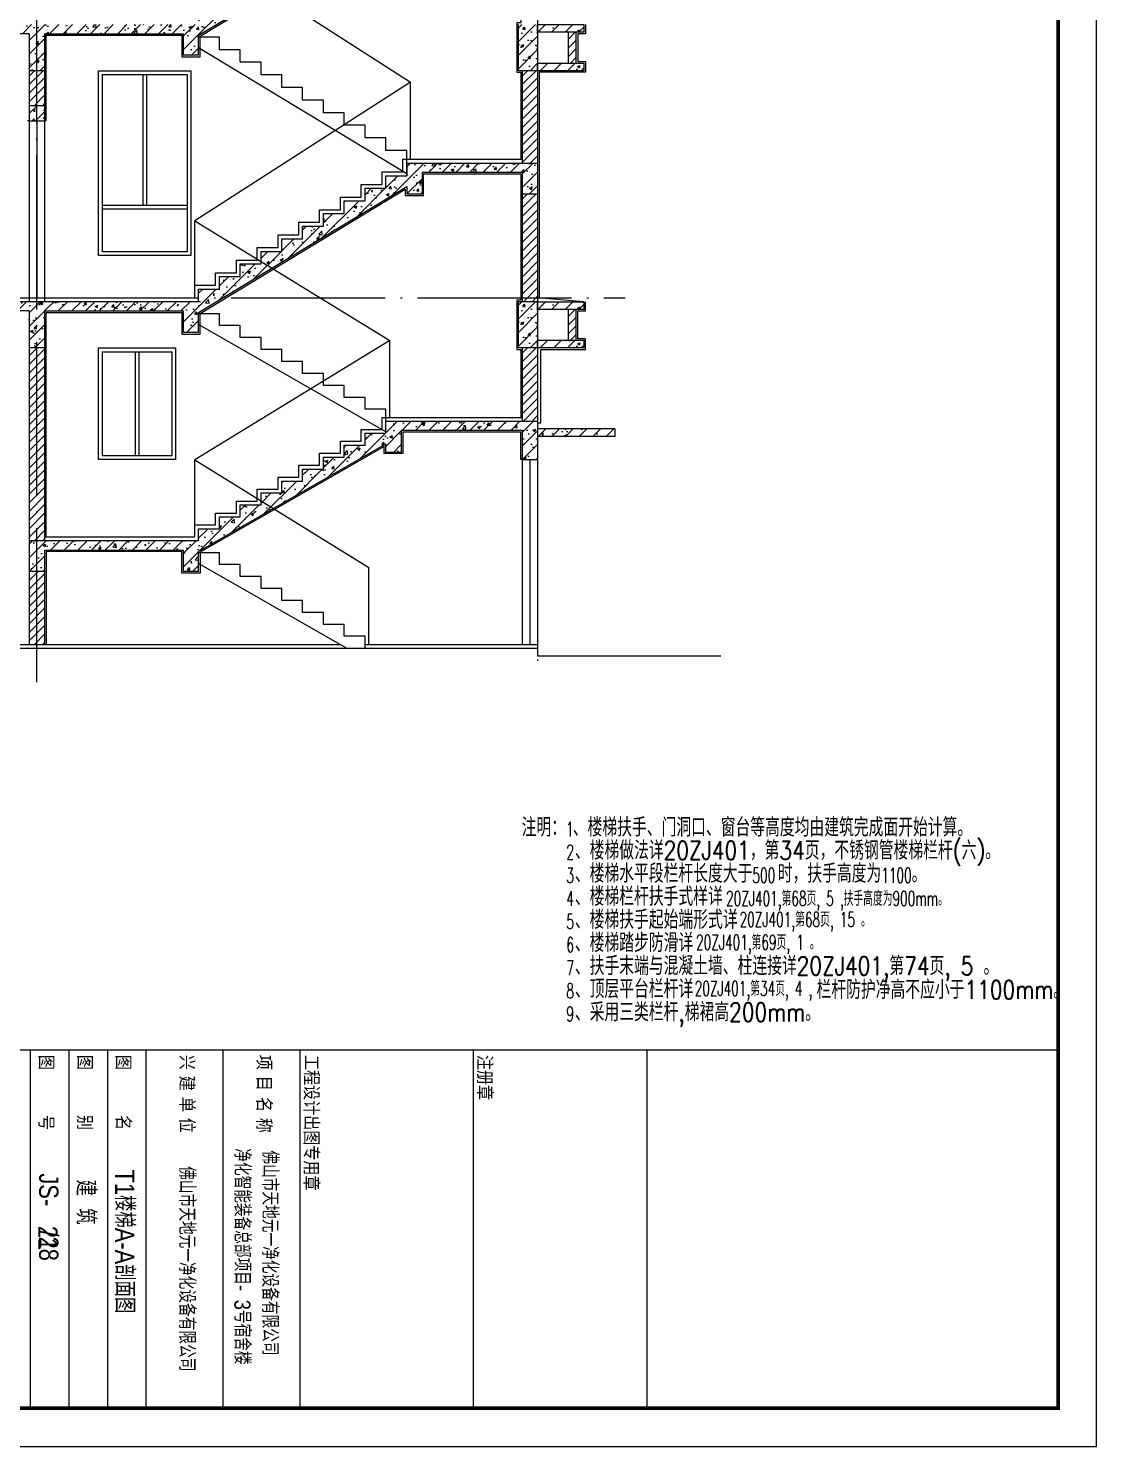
# Model space of a CAD drawing. Extents: x -1041549 to 749950, y -354245 to 17554.
# Drawn here: x -748869 to -735004, y -242944 to -224527 of the extents above; entities that cross this region are included whole.
import ezdxf

# ---------------------------------------------------------------- set-up
doc = ezdxf.new("R2010")
doc.units = 0
doc.header["$LTSCALE"] = 1000
doc.header["$MEASUREMENT"] = 0
doc.linetypes.add('DOTE', pattern=[2.42, 2, -0.2, 0.02, -0.2])
for name, color, linetype in [('13', 13, 'Continuous'), ('14', 1, 'Continuous'), ('DOTE', 1, 'Continuous'), ('PUB_TEXT', 7, 'Continuous'), ('PUB_TITLE', 4, 'Continuous'), ('S_STAIR', 2, 'Continuous'), ('WALL', 4, 'Continuous'), ('WINDOW', 3, 'Continuous')]:
    doc.layers.add(name, color=color, linetype=linetype)
doc.styles.add('_HZTXT', font='gs_txt.shx', dxfattribs={"width": 0.8, "bigfont": 'HZTXT.shx'})
doc.styles.add('天正2', font='SIMPLEX', dxfattribs={"width": 0.8, "bigfont": 'HZTXT'})
doc.styles.add('宋体', font='')
doc.styles.get('宋体').set_extended_font_data('宋体')
pattern_1 = [(45, (-97888.3, -165871.07), (-88.388348, 88.388348), []), (50, (-97888.3, -165871.07), (358.63009, -31.37607), [37.5, -412.5]), (355, (-97888.3, -165871.07), (-69.37567, 376.09607), [30, -330]), (100.4514, (-97858.4, -165873.68), (289.2547, 344.71977), [31.8701, -350.57106]), (46.1842, (-97888.3, -165771.07), (533.62052, -82.7595), [56.25, -618.75]), (96.6356, (-97843.83, -165777.96), (467.33135, 487.05894), [47.80514, -525.8565]), (351.1842, (-97888.3, -165771.07), (467.33097, 487.0593), [45, -495]), (21, (-97838.3, -165796.07), (298.45353, -201.30945), [37.5, -412.5]), (326, (-97838.3, -165796.07), (121.65767, 362.57502), [30, -330]), (71.4514, (-97813.43, -165812.84), (420.11131, 161.26525), [31.8701, -350.57106]), (37.5, (-97888.3, -165871.07), (6.079928, 166.446927), [0, -326, 0, -335, 0, -331.25]), (7.5, (-97888.3, -165871.07), (131.53477, 197.205856), [0, -191, 0, -318.5, 0, -126.25]), (327.5, (-97999.8, -165871.07), (266.911218, -11.277436), [0, -125, 0, -390, 0, -517.5]), (317.5, (-98049.8, -165871.07), (291.593085, 50.05249), [0, -162.5, 0, -259, 0, -367.5])]
pattern_2 = [(45, (-97888.3, -169471.07), (-88.388348, 88.388348), []), (50, (-97888.3, -169471.07), (358.63009, -31.37607), [37.5, -412.5]), (355, (-97888.3, -169471.07), (-69.37567, 376.09607), [30, -330]), (100.4514, (-97858.4, -169473.68), (289.2547, 344.71977), [31.8701, -350.57106]), (46.1842, (-97888.3, -169371.07), (533.62052, -82.7595), [56.25, -618.75]), (96.6356, (-97843.83, -169377.96), (467.33135, 487.05894), [47.80514, -525.8565]), (351.1842, (-97888.3, -169371.07), (467.33097, 487.0593), [45, -495]), (21, (-97838.3, -169396.07), (298.45353, -201.30945), [37.5, -412.5]), (326, (-97838.3, -169396.07), (121.65767, 362.57502), [30, -330]), (71.4514, (-97813.43, -169412.84), (420.11131, 161.26525), [31.8701, -350.57106]), (37.5, (-97888.3, -169471.07), (6.079928, 166.446927), [0, -326, 0, -335, 0, -331.25]), (7.5, (-97888.3, -169471.07), (131.53477, 197.205856), [0, -191, 0, -318.5, 0, -126.25]), (327.5, (-97999.8, -169471.07), (266.911218, -11.277436), [0, -125, 0, -390, 0, -517.5]), (317.5, (-98049.8, -169471.07), (291.593085, 50.05249), [0, -162.5, 0, -259, 0, -367.5])]
pattern_3 = [(45, (-97888.3, -151421.07), (-88.388348, 88.388348), []), (50, (-97888.3, -151421.07), (358.63009, -31.37607), [37.5, -412.5]), (355, (-97888.3, -151421.07), (-69.37567, 376.09607), [30, -330]), (100.4514, (-97858.4, -151423.68), (289.2547, 344.71977), [31.8701, -350.57106]), (46.1842, (-97888.3, -151321.07), (533.62052, -82.7595), [56.25, -618.75]), (96.6356, (-97843.83, -151327.96), (467.33135, 487.05894), [47.80514, -525.8565]), (351.1842, (-97888.3, -151321.07), (467.33097, 487.0593), [45, -495]), (21, (-97838.3, -151346.07), (298.45353, -201.30945), [37.5, -412.5]), (326, (-97838.3, -151346.07), (121.65767, 362.57502), [30, -330]), (71.4514, (-97813.43, -151362.84), (420.11131, 161.26525), [31.8701, -350.57106]), (37.5, (-97888.3, -151421.07), (6.079928, 166.446927), [0, -326, 0, -335, 0, -331.25]), (7.5, (-97888.3, -151421.07), (131.53477, 197.205856), [0, -191, 0, -318.5, 0, -126.25]), (327.5, (-97999.8, -151421.07), (266.911218, -11.277436), [0, -125, 0, -390, 0, -517.5]), (317.5, (-98049.8, -151421.07), (291.593085, 50.05249), [0, -162.5, 0, -259, 0, -367.5])]

# ---------------------------------------------------------------- blocks, each defined once
blk = doc.blocks.new('TUQ')
at = {"layer": '14'}
for p, q in [((-9300, 40000), (-9300, 0)), ((-9300, 40000), (0, 40000)), ((-9300, 29320), (0, 29320)), ((-9300, 24820), (0, 24820)), ((-9300, 20320), (0, 20320)), ((-9300, 18320), (0, 18320)), ((-9300, 16320), (0, 16320)), ((-9300, 15320), (0, 15320)), ((-9300, 14320), (0, 14320)), ((-9300, 13320), (0, 13320))]:
    blk.add_line(p, q, dxfattribs=at)
at = {"layer": '13', "color": 7, "style": '_HZTXT', "width": 0.85}
for s, height, p in [('佛山市天地元一净化设备有限公司', 417.91, (-6694, 19336)), ('净化智能装备总部项目-', 417.91, (-6750, 18616)), ('3号宿舍楼', 417.9, (-2815, 18616)), ('佛山市天地元一净化设备有限公司', 417.91, (-6282, 17179)), ('建  筑', 500, (-5934, 14512)), ('JS-    /28', 500, (-6098, 13549))]:
    blk.add_text(s, height=height, dxfattribs=at).set_placement(p)
at = {"layer": '14', "style": '宋体', "width": 0.82}
for s, p in [('注册章', (-9173, 24949)), ('工程设计出图专用章', (-9173, 20449)), ('项', (-9176, 19220)), ('目', (-8632, 19220)), ('名', (-8081, 19220)), ('称', (-7542, 19220)), ('兴', (-9176, 17220)), ('建', (-8632, 17220)), ('单', (-8081, 17220)), ('位', (-7542, 17220)), ('图      名', (-9176, 15566)), ('图      别', (-9176, 14566)), ('图      号', (-9176, 13566))]:
    blk.add_text(s, height=350, dxfattribs=at).set_placement(p)
blk = doc.blocks.new('LTSM')
at = {"layer": 'PUB_TEXT', "style": '天正2'}
for s, height, width, p in [('注明：', 240, 0.8, (523163, -255170)), ('1', 192, 0.6, (523739, -255170)), ('、楼梯扶手、门洞口、窗台等高度均由建筑完成面开始计算。', 240, 0.8, (523827, -255170)), ('、楼梯做法详20ZJ401，第34页，不锈钢管楼梯栏杆(六)。', 240, 0.8, (523854, -255470)), ('2', 192, 0.6, (523744, -255470)), ('3', 192, 0.6, (523744, -255770)), ('、楼梯水平段栏杆长度大于', 240, 0.8, (523854, -255770)), ('500', 192, 0.6, (526158, -255770)), ('时，扶手高度为', 240, 0.8, (526487, -255770)), ('1100', 192, 0.6, (527831, -255770)), ('、楼梯栏杆扶手式样详', 240, 0.8, (523854, -256070)), ('。', 240, 0.8, (528226, -255770)), ('4', 192, 0.6, (523744, -256070)), ('20ZJ401,第68页, 5 ,扶手高度为900mm。', 192, 0.6, (525816, -256070)), ('5', 192, 0.6, (523744, -256370)), ('、楼梯扶手起始端形式详', 240, 0.8, (523854, -256370)), ('20ZJ401,第68页, 15 。', 192, 0.6, (525992, -256343)), ('6', 192, 0.6, (523744, -256670)), ('、楼梯踏步防滑详', 240, 0.8, (523854, -256670)), ('20ZJ401,第69页, 1 。', 192, 0.6, (525427, -256640)), ('、扶手末端与混凝土墙、柱连接详20ZJ401,第74页, 5 。', 240, 0.8, (523854, -256970)), ('7', 192, 0.6, (523744, -256970)), ('8', 192, 0.6, (523744, -257270)), ('、顶层平台栏杆详', 240, 0.8, (523854, -257270)), ('20ZJ401,第34页, 4 ,', 192, 0.6, (525409, -257239)), ('栏杆防护净高不应小于1100mm。', 240, 0.8, (526991, -257279)), ('9', 192, 0.6, (523744, -257570)), ('、采用三类栏杆,梯裙高200mm。', 240, 0.8, (523854, -257570))]:
    blk.add_text(s, height=height, dxfattribs=dict(at, width=width)).set_placement(p)

msp = doc.modelspace()

# ---------------------------------------------------------------- hatches: boundary and pattern name
h = msp.add_hatch()
h.set_pattern_fill('钢筋混凝土', color=8, scale=50)
h.set_pattern_definition(pattern_3)
h.paths.add_polyline_path([(-743958.7, -222980.5), (-743958.7, -223076.5), (-743758.7, -223076.5), (-743758.7, -222796.5), (-742458.7, -222796.5), (-742458.7, -223076.5), (-742258.7, -223076.5), (-742258.7, -222676.5), (-742458.7, -222676.5), (-743958.7, -222676.5), (-743958.7, -222796.5), (-743958.7, -222840.2), (-744228.7, -222840.2), (-744228.7, -223003.8), (-744498.7, -223003.8), (-744498.7, -223167.4), (-744768.7, -223167.4), (-744768.7, -223331.1), (-745038.7, -223331.1), (-745038.7, -223494.7), (-745308.7, -223494.7), (-745308.7, -223658.3), (-745578.7, -223658.3), (-745578.7, -223822), (-745848.7, -223822), (-745848.7, -223985.6), (-746118.7, -223985.6), (-746118.7, -224149.3), (-746388.7, -224149.3), (-746388.7, -224312.9), (-746658.7, -224312.9), (-746658.7, -224476.5), (-748658.7, -224476.5), (-748858.7, -224476.5), (-749924.5, -224476.5), (-749924.5, -224596.5), (-748858.7, -224596.5), (-748858.7, -225076.5), (-748658.7, -225076.5), (-748658.7, -224596.5), (-746858.7, -224596.5), (-746858.7, -224876.5), (-746658.7, -224876.5), (-746658.7, -224616.8)])
h = msp.add_hatch()
h.set_pattern_fill('钢筋混凝土', color=8, scale=50)
h.set_pattern_definition(pattern_3)
h.paths.add_polyline_path([(-742258.7, -224476.5), (-742508.7, -224476.5), (-742508.7, -225076.5), (-742258.7, -225076.5), (-742258.7, -224976.5)])
h = msp.add_hatch()
h.set_pattern_fill('钢筋混凝土', color=8, scale=50)
h.set_pattern_definition(pattern_1)
h.paths.add_polyline_path([(-741658.7, -224476.5), (-742258.7, -224476.5), (-742258.7, -224576.5), (-741658.7, -224576.5)])
h = msp.add_hatch()
h.set_pattern_fill('ANSI31', color=8, scale=50)
h.set_pattern_definition([(45, (-97888.3, -165871.065), (-56.126601, 56.126601), [])])
h.paths.add_polyline_path([(-741758.7, -224576.5), (-741858.7, -224576.5), (-741858.7, -224976.5), (-741758.7, -224976.5)])
h = msp.add_hatch()
h.set_pattern_fill('钢筋混凝土', color=8, scale=50)
h.set_pattern_definition(pattern_1)
h.paths.add_polyline_path([(-741658.7, -224976.5), (-742258.7, -224976.5), (-742258.7, -225076.5), (-741658.7, -225076.5)])
h = msp.add_hatch()
h.set_pattern_fill('ANSI31', color=8, scale=50)
h.set_pattern_definition([(45, (-97888.3, -144421.065), (-56.126601, 56.126601), [])])
h.paths.add_polyline_path([(-748658.7, -225076.5), (-748858.7, -225076.5), (-748858.7, -225526.5), (-748658.7, -225526.5)])
h = msp.add_hatch()
h.set_pattern_fill('ANSI31', color=8, scale=50)
h.set_pattern_definition([(45, (-91488.3, -144421.065), (-56.126601, 56.126601), [])])
h.paths.add_polyline_path([(-742258.7, -225076.5), (-742458.7, -225076.5), (-742458.7, -226276.5), (-742258.7, -226276.5)])
h = msp.add_hatch()
h.set_pattern_fill('钢筋混凝土', color=8, scale=50)
h.set_pattern_definition([(45, (-97888.3, -155021.07), (-88.388348, 88.388348), []), (50, (-97888.3, -155021.07), (358.63009, -31.37607), [37.5, -412.5]), (355, (-97888.3, -155021.07), (-69.37567, 376.09607), [30, -330]), (100.4514, (-97858.4, -155023.68), (289.2547, 344.71977), [31.8701, -350.57106]), (46.1842, (-97888.3, -154921.07), (533.62052, -82.7595), [56.25, -618.75]), (96.6356, (-97843.83, -154927.96), (467.33135, 487.05894), [47.80514, -525.8565]), (351.1842, (-97888.3, -154921.07), (467.33097, 487.0593), [45, -495]), (21, (-97838.3, -154946.07), (298.45353, -201.30945), [37.5, -412.5]), (326, (-97838.3, -154946.07), (121.65767, 362.57502), [30, -330]), (71.4514, (-97813.43, -154962.84), (420.11131, 161.26525), [31.8701, -350.57106]), (37.5, (-97888.3, -155021.07), (6.079928, 166.446927), [0, -326, 0, -335, 0, -331.25]), (7.5, (-97888.3, -155021.07), (131.53477, 197.205856), [0, -191, 0, -318.5, 0, -126.25]), (327.5, (-97999.8, -155021.07), (266.911218, -11.277436), [0, -125, 0, -390, 0, -517.5]), (317.5, (-98049.8, -155021.07), (291.593085, 50.05249), [0, -162.5, 0, -259, 0, -367.5])])
h.paths.add_polyline_path([(-748658.7, -225526.5), (-748858.7, -225526.5), (-748858.7, -225726.5), (-748658.7, -225726.5)])
h = msp.add_hatch()
h.set_pattern_fill('钢筋混凝土', color=8, scale=50)
h.set_pattern_definition(pattern_3)
h.paths.add_polyline_path([(-743958.7, -226580.5), (-743958.7, -226676.5), (-743758.7, -226676.5), (-743758.7, -226396.5), (-742458.7, -226396.5), (-742458.7, -226676.5), (-742258.7, -226676.5), (-742258.7, -226276.5), (-742458.7, -226276.5), (-743958.7, -226276.5), (-743958.7, -226440.2), (-744228.7, -226440.2), (-744228.7, -226603.8), (-744498.7, -226603.8), (-744498.7, -226767.4), (-744768.7, -226767.4), (-744768.7, -226931.1), (-745038.7, -226931.1), (-745038.7, -227094.7), (-745308.7, -227094.7), (-745308.7, -227258.3), (-745578.7, -227258.3), (-745578.7, -227422), (-745848.7, -227422), (-745848.7, -227585.6), (-746118.7, -227585.6), (-746118.7, -227749.3), (-746388.7, -227749.3), (-746388.7, -227912.9), (-746658.7, -227912.9), (-746658.7, -228076.5), (-748658.7, -228076.5), (-748858.7, -228076.5), (-749924.5, -228076.5), (-749924.5, -228196.5), (-748858.7, -228196.5), (-748858.7, -228676.5), (-748658.7, -228676.5), (-748658.7, -228196.5), (-746858.7, -228196.5), (-746858.7, -228476.5), (-746658.7, -228476.5), (-746658.7, -228216.8)])
h = msp.add_hatch()
h.set_pattern_fill('ANSI31', color=8, scale=50)
h.set_pattern_definition([(45, (-91488.3, -146021.065), (-56.126601, 56.126601), [])])
h.paths.add_polyline_path([(-742258.7, -226676.5), (-742458.7, -226676.5), (-742458.7, -228076.5), (-742258.7, -228076.5)])
h = msp.add_hatch()
h.set_pattern_fill('钢筋混凝土', color=8, scale=50)
h.set_pattern_definition([(45, (-97888.3, -155021.07), (-88.388348, 88.388348), []), (50, (-97888.3, -155021.07), (358.63009, -31.37607), [37.5, -412.5]), (355, (-97888.3, -155021.07), (-69.37567, 376.09607), [30, -330]), (100.4514, (-97858.4, -155023.68), (289.2547, 344.71977), [31.8701, -350.57106]), (46.1842, (-97888.3, -154921.07), (533.62052, -82.7595), [56.25, -618.75]), (96.6356, (-97843.83, -154927.96), (467.33135, 487.05894), [47.80514, -525.8565]), (351.1842, (-97888.3, -154921.07), (467.33097, 487.0593), [45, -495]), (21, (-97838.3, -154946.07), (298.45353, -201.30945), [37.5, -412.5]), (326, (-97838.3, -154946.07), (121.65767, 362.57502), [30, -330]), (71.4514, (-97813.43, -154962.84), (420.11131, 161.26525), [31.8701, -350.57106]), (37.5, (-97888.3, -155021.07), (6.079928, 166.446927), [0, -326, 0, -335, 0, -331.25]), (7.5, (-97888.3, -155021.07), (131.53477, 197.205856), [0, -191, 0, -318.5, 0, -126.25]), (327.5, (-97999.8, -155021.07), (266.911218, -11.277436), [0, -125, 0, -390, 0, -517.5]), (317.5, (-98049.8, -155021.07), (291.593085, 50.05249), [0, -162.5, 0, -259, 0, -367.5])])
h.paths.add_polyline_path([(-742258.7, -228076.5), (-742508.7, -228076.5), (-742508.7, -228676.5), (-742258.7, -228676.5), (-742258.7, -228576.5)])
h = msp.add_hatch()
h.set_pattern_fill('钢筋混凝土', color=8, scale=50)
h.set_pattern_definition(pattern_2)
h.paths.add_polyline_path([(-741658.7, -228076.5), (-742258.7, -228076.5), (-742258.7, -228176.5), (-741658.7, -228176.5)])
h = msp.add_hatch()
h.set_pattern_fill('ANSI31', color=8, scale=50)
h.set_pattern_definition([(45, (-97888.3, -169471.065), (-56.126601, 56.126601), [])])
h.paths.add_polyline_path([(-741758.7, -228176.5), (-741858.7, -228176.5), (-741858.7, -228576.5), (-741758.7, -228576.5)])
h = msp.add_hatch()
h.set_pattern_fill('ANSI31', color=8, scale=50)
h.set_pattern_definition([(45, (-97888.3, -150075.065), (-56.126601, 56.126601), [])])
h.paths.add_polyline_path([(-748658.7, -228676.5), (-748858.7, -228676.5), (-748858.7, -231180.5), (-748658.7, -231180.5)])
h = msp.add_hatch()
h.set_pattern_fill('ANSI31', color=8, scale=50)
h.set_pattern_definition([(45, (-91488.3, -148021.065), (-56.126601, 56.126601), [])])
h.paths.add_polyline_path([(-742258.7, -228676.5), (-742458.7, -228676.5), (-742458.7, -229628.5), (-742258.7, -229628.5)])
h = msp.add_hatch()
h.set_pattern_fill('钢筋混凝土', color=8, scale=50)
h.set_pattern_definition(pattern_2)
h.paths.add_polyline_path([(-741658.7, -228576.5), (-742258.7, -228576.5), (-742258.7, -228676.5), (-741658.7, -228676.5)])
h = msp.add_hatch()
h.set_pattern_fill('钢筋混凝土', color=8, scale=50)
h.set_pattern_definition(pattern_3)
h.paths.add_polyline_path([(-744228.7, -229922.1), (-744228.7, -230028.5), (-744028.7, -230028.5), (-744028.7, -229748.5), (-742458.7, -229748.5), (-742458.7, -230126.5), (-742258.7, -230126.5), (-742258.7, -229628.5), (-742458.7, -229628.5), (-744228.7, -229628.5), (-744228.7, -229783.7), (-744498.7, -229783.7), (-744498.7, -229938.9), (-744768.7, -229938.9), (-744768.7, -230094.1), (-745038.7, -230094.1), (-745038.7, -230249.3), (-745308.7, -230249.3), (-745308.7, -230404.5), (-745578.7, -230404.5), (-745578.7, -230559.7), (-745848.7, -230559.7), (-745848.7, -230714.9), (-746118.7, -230714.9), (-746118.7, -230870.1), (-746388.7, -230870.1), (-746388.7, -231025.3), (-746658.7, -231025.3), (-746658.7, -231180.5), (-748658.7, -231180.5), (-748858.7, -231180.5), (-748858.7, -231580.5), (-748658.7, -231580.5), (-748658.7, -231300.5), (-746858.7, -231300.5), (-746858.7, -231580.5), (-746658.7, -231580.5), (-746658.7, -231318.9)])
h = msp.add_hatch()
h.set_pattern_fill('钢筋混凝土', color=8, scale=50)
h.set_pattern_definition([(45, (-91288.3, -159221.07), (-88.388348, 88.388348), []), (50, (-91288.3, -159221.07), (358.63009, -31.37607), [37.5, -412.5]), (355, (-91288.3, -159221.07), (-69.37567, 376.09607), [30, -330]), (100.4514, (-91258.4, -159223.68), (289.2547, 344.71977), [31.8701, -350.57106]), (46.1842, (-91288.3, -159121.07), (533.62052, -82.7595), [56.25, -618.75]), (96.6356, (-91243.83, -159127.96), (467.33135, 487.05894), [47.80514, -525.8565]), (351.1842, (-91288.3, -159121.07), (467.33097, 487.0593), [45, -495]), (21, (-91238.3, -159146.07), (298.45353, -201.30945), [37.5, -412.5]), (326, (-91238.3, -159146.07), (121.65767, 362.57502), [30, -330]), (71.4514, (-91213.43, -159162.84), (420.11131, 161.26525), [31.8701, -350.57106]), (37.5, (-91288.3, -159221.07), (6.079928, 166.446927), [0, -326, 0, -335, 0, -331.25]), (7.5, (-91288.3, -159221.07), (131.53477, 197.205856), [0, -191, 0, -318.5, 0, -126.25]), (327.5, (-91399.8, -159221.07), (266.911218, -11.277436), [0, -125, 0, -390, 0, -517.5]), (317.5, (-91449.8, -159221.07), (291.593085, 50.05249), [0, -162.5, 0, -259, 0, -367.5])])
h.paths.add_polyline_path([(-741258.7, -229726.5), (-742258.7, -229726.5), (-742258.7, -229826.5), (-741258.7, -229826.5)])
h = msp.add_hatch()
h.set_pattern_fill('ANSI31', color=8, scale=50)
h.set_pattern_definition([(45, (-97888.3, -151421.065), (-56.126601, 56.126601), [])])
h.paths.add_polyline_path([(-748658.7, -231580.5), (-748858.7, -231580.5), (-748858.7, -232526.5), (-748658.7, -232526.5)])

# ---------------------------------------------------------------- linework, layer by layer
at = {"color": 3}
for p, q in [((-746708.7, -223426.5), (-743908.7, -225226.5)), ((-743908.7, -225226.5), (-746708.7, -227026.5)), ((-743908.7, -226226.5), (-743908.7, -225226.5)), ((-746708.7, -228026.5), (-746708.7, -227026.5)), ((-746708.7, -227026.5), (-744178.7, -228578.5)), ((-744178.7, -228578.5), (-746708.7, -230130.5)), ((-744178.7, -229578.5), (-744178.7, -228578.5)), ((-746708.7, -231130.5), (-746708.7, -230130.5)), ((-746708.7, -230130.5), (-744448.7, -231526.5)), ((-744448.7, -232526.5), (-744448.7, -231526.5))]:
    msp.add_line(p, q, dxfattribs=at)
at = {"color": 4}
for p, q in [((-747383.7, -225126.5), (-747383.7, -226826.5)), ((-747333.7, -225126.5), (-747333.7, -226826.5)), ((-746808.7, -226826.5), (-747908.7, -226826.5)), ((-746808.7, -226876.5), (-747908.7, -226876.5)), ((-747483.7, -228726.5), (-747483.7, -230076.3)), ((-747433.7, -228726.5), (-747433.7, -230076.3))]:
    msp.add_line(p, q, dxfattribs=at)
at = {"color": 8}
for p, q in [((-748858.7, -225726.5), (-748878.7, -225726.5)), ((-748638.7, -225726.5), (-748658.7, -225726.5)), ((-749924.5, -228026.5), (-748858.7, -228026.5)), ((-748858.7, -228026.5), (-748658.7, -228026.5)), ((-742458.7, -230126.5), (-742478.7, -230126.5)), ((-749924.5, -232526.5), (-744826.6, -232526.5)), ((-744498.7, -232526.5), (-742258.7, -232526.5))]:
    msp.add_line(p, q, dxfattribs=at)
msp.add_line((-742258.7, -232526.5), (-742258.7, -232676.5))
for points in [[(-748638.7, -225726.5), (-748638.7, -224616.5), (-746878.7, -224616.5), (-746878.7, -224896.5), (-746638.7, -224896.5), (-746638.7, -224628.1), (-743978.7, -223016), (-743978.7, -223096.5), (-743738.7, -223096.5), (-743738.7, -222816.5), (-742478.7, -222816.5)], [(-742478.7, -222816.5), (-742478.7, -224456.5), (-742528.7, -224456.5), (-742528.7, -225096.5), (-742478.7, -225096.5), (-742478.7, -226226.5)], [(-741638.7, -224476.5), (-741638.7, -224596.5), (-741738.7, -224596.5), (-741738.7, -224956.5), (-741638.7, -224956.5), (-741638.7, -225096.5), (-742238.7, -225096.5), (-742238.7, -228026.5)], [(-748658.7, -228026.5), (-746708.7, -228026.5), (-746708.7, -227862.9), (-746438.7, -227862.9), (-746438.7, -227699.3), (-746168.7, -227699.3), (-746168.7, -227535.6), (-745898.7, -227535.6), (-745898.7, -227372), (-745628.7, -227372), (-745628.7, -227208.3), (-745358.7, -227208.3), (-745358.7, -227044.7), (-745088.7, -227044.7), (-745088.7, -226881.1), (-744818.7, -226881.1), (-744818.7, -226717.4), (-744548.7, -226717.4), (-744548.7, -226553.8), (-744278.7, -226553.8), (-744278.7, -226390.2), (-744008.7, -226390.2), (-744008.7, -226226.5), (-742458.7, -226226.5)], [(-748638.7, -231130.5), (-748638.7, -228216.5), (-746878.7, -228216.5), (-746878.7, -228496.5), (-746638.7, -228496.5), (-746638.7, -228228.1), (-743978.7, -226616), (-743978.7, -226696.5), (-743738.7, -226696.5), (-743738.7, -226416.5), (-742478.7, -226416.5)], [(-742478.7, -226416.5), (-742478.7, -228056.5), (-742528.7, -228056.5), (-742528.7, -228696.5), (-742478.7, -228696.5), (-742478.7, -229578.5)], [(-742258.7, -229648.5), (-742218.7, -229648.5), (-742218.7, -228696.5), (-741638.7, -228696.5), (-741638.7, -228556.5), (-741738.7, -228556.5), (-741738.7, -228196.5), (-741638.7, -228196.5), (-741638.7, -228076.5)], [(-748658.7, -231130.5), (-746708.7, -231130.5), (-746708.7, -230975.3), (-746438.7, -230975.3), (-746438.7, -230820.1), (-746168.7, -230820.1), (-746168.7, -230664.9), (-745898.7, -230664.9), (-745898.7, -230509.7), (-745628.7, -230509.7), (-745628.7, -230354.5), (-745358.7, -230354.5), (-745358.7, -230199.3), (-745088.7, -230199.3), (-745088.7, -230044.1), (-744818.7, -230044.1), (-744818.7, -229888.9), (-744548.7, -229888.9), (-744548.7, -229733.7), (-744278.7, -229733.7), (-744278.7, -229578.5), (-742458.7, -229578.5)], [(-742478.7, -230126.5), (-742478.7, -229768.5), (-744008.7, -229768.5), (-744008.7, -230048.5), (-744248.7, -230048.5), (-744248.7, -229956.7), (-746638.7, -231330.5), (-746638.7, -231600.5), (-746878.7, -231600.5), (-746878.7, -231320.5), (-748638.7, -231320.5), (-748638.7, -232526.5)]]:
    msp.add_lwpolyline(points, dxfattribs=at)
at = {"color": 2}
for points in [[(-747958.7, -225076.5), (-746758.7, -225076.5), (-746758.7, -227476.5), (-747958.7, -227476.5)], [(-747958.7, -228676.5), (-746958.7, -228676.5), (-746958.7, -230126.3), (-747958.7, -230126.3)]]:
    msp.add_lwpolyline(points, close=True, dxfattribs=at)
at = {"color": 4}
for points in [[(-747908.7, -225126.5), (-746808.7, -225126.5), (-746808.7, -227426.5), (-747908.7, -227426.5)], [(-747908.7, -228726.5), (-747008.7, -228726.5), (-747008.7, -230076.3), (-747908.7, -230076.3)]]:
    msp.add_lwpolyline(points, close=True, dxfattribs=at)
at = {"layer": 'DOTE', "linetype": 'DOTE'}
for p, q in [((-742258.7, -208740.7), (-742258.7, -232890.6)), ((-748758.7, -233018.5), (-748758.7, -209634.9)), ((-748658.7, -228026.5), (-741121.9, -228026.5))]:
    msp.add_line(p, q, dxfattribs=at)
at = {"layer": 'PUB_TITLE'}
msp.add_lwpolyline([(-756003.5, -205794.1), (-756003.5, -242944.1), (-735003.5, -242944.1), (-735003.5, -205794.1)], close=True, dxfattribs=at)
at = {"layer": 'PUB_TITLE', "const_width": 50}
msp.add_lwpolyline([(-755503.5, -207044.1), (-755503.5, -242444.1), (-735503.5, -242444.1), (-735503.5, -207044.1)], close=True, dxfattribs=at)
at = {"layer": 'S_STAIR'}
for p, q in [((-746658.7, -224616.8), (-743958.7, -222980.5)), ((-748658.7, -224596.5), (-746858.7, -224596.5)), ((-746858.7, -224596.5), (-746858.7, -224876.5)), ((-746658.7, -224876.5), (-746658.7, -224616.8)), ((-746658.7, -224876.5), (-746858.7, -224876.5)), ((-743958.7, -226440.2), (-743958.7, -226276.5)), ((-743958.7, -226276.5), (-743958.7, -226440.2)), ((-743958.7, -226276.5), (-742458.7, -226276.5)), ((-742458.7, -226276.5), (-742258.7, -226276.5)), ((-744228.7, -226603.8), (-744228.7, -226440.2)), ((-744228.7, -226440.2), (-743958.7, -226440.2)), ((-742458.7, -226396.5), (-743758.7, -226396.5)), ((-743758.7, -226396.5), (-743758.7, -226676.5)), ((-746658.7, -228216.8), (-743958.7, -226580.5)), ((-744498.7, -226767.4), (-744498.7, -226603.8)), ((-744498.7, -226603.8), (-744228.7, -226603.8)), ((-743958.7, -226580.5), (-743958.7, -226676.5)), ((-743958.7, -226676.5), (-743758.7, -226676.5)), ((-744768.7, -226931.1), (-744768.7, -226767.4)), ((-744768.7, -226767.4), (-744498.7, -226767.4)), ((-745038.7, -227094.7), (-745038.7, -226931.1)), ((-745038.7, -226931.1), (-744768.7, -226931.1)), ((-745578.7, -227422), (-745578.7, -227258.3)), ((-745578.7, -227258.3), (-745308.7, -227258.3)), ((-745308.7, -227258.3), (-745308.7, -227094.7)), ((-745308.7, -227094.7), (-745038.7, -227094.7)), ((-745848.7, -227585.6), (-745848.7, -227422)), ((-745848.7, -227422), (-745578.7, -227422)), ((-746118.7, -227749.3), (-746118.7, -227585.6)), ((-746118.7, -227585.6), (-745848.7, -227585.6)), ((-746388.7, -227912.9), (-746388.7, -227749.3)), ((-746388.7, -227749.3), (-746118.7, -227749.3)), ((-746658.7, -228076.5), (-746658.7, -227912.9)), ((-746658.7, -227912.9), (-746388.7, -227912.9)), ((-746658.7, -228076.5), (-748658.7, -228076.5)), ((-748658.7, -228196.5), (-746858.7, -228196.5)), ((-746858.7, -228196.5), (-746858.7, -228476.5)), ((-746658.7, -228476.5), (-746658.7, -228216.8)), ((-746658.7, -228476.5), (-746858.7, -228476.5)), ((-744228.7, -229628.5), (-742458.7, -229628.5)), ((-744228.7, -229783.7), (-744228.7, -229628.5)), ((-742458.7, -229628.5), (-742258.7, -229628.5)), ((-744498.7, -229938.9), (-744498.7, -229783.7)), ((-744498.7, -229783.7), (-744228.7, -229783.7)), ((-742458.7, -229748.5), (-744028.7, -229748.5)), ((-744028.7, -229748.5), (-744028.7, -230028.5)), ((-746658.7, -231318.9), (-744228.7, -229922.1)), ((-744768.7, -230094.1), (-744768.7, -229938.9)), ((-744768.7, -229938.9), (-744498.7, -229938.9)), ((-744228.7, -230028.5), (-744228.7, -229922.1)), ((-744228.7, -230028.5), (-744028.7, -230028.5)), ((-745038.7, -230249.3), (-745038.7, -230094.1)), ((-745038.7, -230094.1), (-744768.7, -230094.1)), ((-745308.7, -230404.5), (-745308.7, -230249.3)), ((-745308.7, -230249.3), (-745038.7, -230249.3)), ((-745848.7, -230714.9), (-745848.7, -230559.7)), ((-745848.7, -230559.7), (-745578.7, -230559.7)), ((-745578.7, -230559.7), (-745578.7, -230404.5)), ((-745578.7, -230404.5), (-745308.7, -230404.5)), ((-746118.7, -230870.1), (-746118.7, -230714.9)), ((-746118.7, -230714.9), (-745848.7, -230714.9)), ((-746388.7, -231025.3), (-746388.7, -230870.1)), ((-746388.7, -230870.1), (-746118.7, -230870.1)), ((-746658.7, -231180.5), (-746658.7, -231025.3)), ((-746658.7, -231025.3), (-746388.7, -231025.3)), ((-746658.7, -231180.5), (-748658.7, -231180.5)), ((-748658.7, -231300.5), (-746858.7, -231300.5)), ((-746858.7, -231300.5), (-746858.7, -231580.5)), ((-746658.7, -231580.5), (-746658.7, -231318.9)), ((-746658.7, -231580.5), (-746858.7, -231580.5))]:
    msp.add_line(p, q, dxfattribs=at)
at = {"layer": 'S_STAIR', "color": 9}
for p, q in [((-746388.7, -224640.2), (-746658.7, -224640.2)), ((-746388.7, -224803.8), (-746388.7, -224640.2)), ((-743958.7, -226416.8), (-746658.7, -224780.5)), ((-746118.7, -224803.8), (-746388.7, -224803.8)), ((-746118.7, -224967.4), (-746118.7, -224803.8)), ((-745848.7, -224967.4), (-746118.7, -224967.4)), ((-745848.7, -225131.1), (-745848.7, -224967.4)), ((-745578.7, -225131.1), (-745848.7, -225131.1)), ((-745578.7, -225294.7), (-745578.7, -225131.1)), ((-745308.7, -225294.7), (-745578.7, -225294.7)), ((-745308.7, -225458.3), (-745308.7, -225294.7)), ((-745038.7, -225458.3), (-745308.7, -225458.3)), ((-745038.7, -225622), (-745038.7, -225458.3)), ((-744768.7, -225622), (-745038.7, -225622)), ((-744768.7, -225785.6), (-744768.7, -225622)), ((-744498.7, -225785.6), (-744768.7, -225785.6)), ((-744498.7, -225949.3), (-744498.7, -225785.6)), ((-744228.7, -225949.3), (-744498.7, -225949.3)), ((-744228.7, -226112.9), (-744228.7, -225949.3)), ((-743958.7, -226112.9), (-744228.7, -226112.9)), ((-743958.7, -226276.5), (-743958.7, -226112.9)), ((-746388.7, -228231.7), (-746658.7, -228231.7)), ((-744228.7, -229766.9), (-746658.7, -228370.1)), ((-746388.7, -228386.9), (-746388.7, -228231.7)), ((-746118.7, -228386.9), (-746388.7, -228386.9)), ((-746118.7, -228542.1), (-746118.7, -228386.9)), ((-745848.7, -228542.1), (-746118.7, -228542.1)), ((-745848.7, -228697.3), (-745848.7, -228542.1)), ((-745578.7, -228697.3), (-745848.7, -228697.3)), ((-745578.7, -228852.5), (-745578.7, -228697.3)), ((-745308.7, -228852.5), (-745578.7, -228852.5)), ((-745308.7, -229007.7), (-745308.7, -228852.5)), ((-745038.7, -229007.7), (-745308.7, -229007.7)), ((-745038.7, -229162.9), (-745038.7, -229007.7)), ((-744768.7, -229162.9), (-745038.7, -229162.9)), ((-744768.7, -229318.1), (-744768.7, -229162.9)), ((-744498.7, -229318.1), (-744768.7, -229318.1)), ((-744498.7, -229473.3), (-744498.7, -229318.1)), ((-744228.7, -229473.3), (-744498.7, -229473.3)), ((-744228.7, -229628.5), (-744228.7, -229473.3)), ((-746388.7, -231335.6), (-746658.7, -231335.6)), ((-744739.6, -232576.5), (-746658.7, -231474)), ((-746388.7, -231490.8), (-746388.7, -231335.6)), ((-746118.7, -231490.8), (-746388.7, -231490.8)), ((-746118.7, -231645.9), (-746118.7, -231490.8)), ((-745848.7, -231645.9), (-746118.7, -231645.9)), ((-745848.7, -231801), (-745848.7, -231645.9)), ((-745578.7, -231801), (-745848.7, -231801)), ((-745578.7, -231956.1), (-745578.7, -231801)), ((-745308.7, -231956.1), (-745578.7, -231956.1)), ((-745308.7, -232111.2), (-745308.7, -231956.1)), ((-745038.7, -232111.2), (-745308.7, -232111.2)), ((-745038.7, -232266.3), (-745038.7, -232111.2)), ((-744768.7, -232266.3), (-745038.7, -232266.3)), ((-744768.7, -232421.4), (-744768.7, -232266.3)), ((-744498.7, -232421.4), (-744768.7, -232421.4)), ((-744498.7, -232576.5), (-744498.7, -232421.4))]:
    msp.add_line(p, q, dxfattribs=at)
at = {"layer": 'WALL'}
for p, q in [((-742508.7, -225076.5), (-742508.7, -224476.5)), ((-742258.7, -224426.5), (-742258.7, -228026.5)), ((-748858.7, -224596.5), (-749924.5, -224596.5)), ((-748858.7, -224596.5), (-748858.7, -225726.5)), ((-748658.7, -224596.5), (-748658.7, -225726.5)), ((-741858.7, -224976.5), (-741858.7, -224576.5)), ((-741758.7, -224976.5), (-741758.7, -224576.5)), ((-748658.7, -225076.5), (-748858.7, -225076.5)), ((-742258.7, -225076.5), (-742508.7, -225076.5)), ((-742458.7, -225076.5), (-742458.7, -226276.5)), ((-748858.7, -225526.5), (-748658.7, -225526.5)), ((-748858.7, -225726.5), (-748658.7, -225726.5)), ((-742458.7, -226396.5), (-742458.7, -228026.5)), ((-742458.7, -226676.5), (-742258.7, -226676.5)), ((-748858.7, -228076.5), (-749924.5, -228076.5)), ((-748858.7, -228026.5), (-748858.7, -228076.5)), ((-748658.7, -228076.5), (-748858.7, -228076.5)), ((-748658.7, -228026.5), (-748658.7, -228076.5)), ((-742508.7, -228676.5), (-742508.7, -228076.5)), ((-742258.7, -228076.5), (-742508.7, -228076.5)), ((-742458.7, -228026.5), (-742458.7, -228076.5)), ((-742258.7, -228026.5), (-742258.7, -230126.5)), ((-741658.7, -228076.5), (-742258.7, -228026.5)), ((-741858.7, -228576.5), (-741858.7, -228176.5)), ((-741758.7, -228576.5), (-741758.7, -228176.5)), ((-748858.7, -228196.5), (-749924.5, -228196.5)), ((-748858.7, -228196.5), (-748858.7, -232526.5)), ((-748658.7, -228196.5), (-748658.7, -231180.5)), ((-748658.7, -228676.5), (-748858.7, -228676.5)), ((-742258.7, -228676.5), (-742508.7, -228676.5)), ((-742458.7, -228676.5), (-742458.7, -229628.5)), ((-742458.7, -229748.5), (-742458.7, -230126.5)), ((-741258.7, -229726.5), (-742258.7, -229726.5)), ((-741258.7, -229826.5), (-742258.7, -229826.5)), ((-741258.7, -229726.5), (-741258.7, -229826.5)), ((-742458.7, -230126.5), (-742258.7, -230126.5)), ((-748658.7, -231180.5), (-748858.7, -231180.5)), ((-748658.7, -231300.5), (-748658.7, -232526.5)), ((-748658.7, -231580.5), (-748858.7, -231580.5)), ((-749924.5, -232576.5), (-742258.7, -232576.5)), ((-742258.7, -232676.5), (-739881.8, -232676.5))]:
    msp.add_line(p, q, dxfattribs=at)
for points in [[(-742258.7, -224476.5), (-741658.7, -224476.5), (-741658.7, -224576.5), (-742258.7, -224576.5)], [(-742258.7, -224976.5), (-741658.7, -224976.5), (-741658.7, -225076.5), (-742258.7, -225076.5)], [(-742258.7, -228076.5), (-741658.7, -228076.5), (-741658.7, -228176.5), (-742258.7, -228176.5)], [(-742258.7, -228576.5), (-741658.7, -228576.5), (-741658.7, -228676.5), (-742258.7, -228676.5)]]:
    msp.add_lwpolyline(points, close=True, dxfattribs=at)
at = {"layer": 'WINDOW'}
for p, q in [((-748858.7, -225726.5), (-748858.7, -228026.5)), ((-748758.7, -225726.5), (-748758.7, -228026.5)), ((-748658.7, -225726.5), (-748658.7, -228026.5)), ((-742458.7, -230126.5), (-742458.7, -232526.5)), ((-742358.7, -230126.5), (-742358.7, -232526.5)), ((-742258.7, -230126.5), (-742258.7, -232526.5))]:
    msp.add_line(p, q, dxfattribs=at)

# ---------------------------------------------------------------- block references
msp.add_blockref('LTSM', (-1265629.7, 20148.5))
at = {"layer": '14', "xscale": 0.5, "yscale": 0.5, "zscale": 0.5, "rotation": 270}
msp.add_blockref('TUQ', (-755503.5, -242444.1), dxfattribs=at)

# ---------------------------------------------------------------- texts
at = {"layer": '13', "color": 7, "style": '_HZTXT', "width": 0.85}
for s, p in [('T1楼梯A-A剖面图', (-747742.6, -239345.1)), ('21', (-748739.7, -240077.4))]:
    msp.add_text(s, height=250, rotation=270, dxfattribs=at).set_placement(p)

doc.saveas('drawing.dxf')
